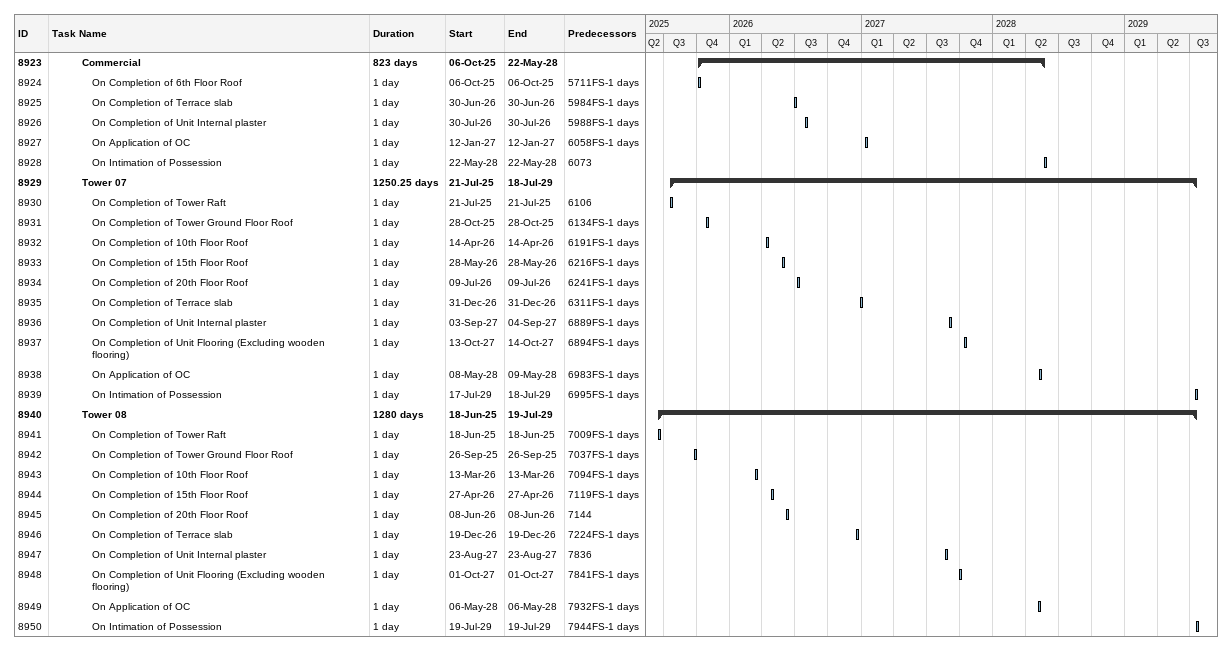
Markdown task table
| ID | Level | Task | Duration | Start | Finish | Predecessors |
|---|---|---|---|---|---|---|
| 8923 | 4 | **Commercial** | 823d | 2025-10-06 | 2028-05-22 |  |
| 8924 | 5 | On Completion of 6th Floor Roof | 1d | 2025-10-06 | 2025-10-06 | 5711FS-1d |
| 8925 | 5 | On Completion of Terrace slab | 1d | 2026-06-30 | 2026-06-30 | 5984FS-1d |
| 8926 | 5 | On Completion of Unit Internal plaster | 1d | 2026-07-30 | 2026-07-30 | 5988FS-1d |
| 8927 | 5 | On Application of OC | 1d | 2027-01-12 | 2027-01-12 | 6058FS-1d |
| 8928 | 5 | On Intimation of Possession | 1d | 2028-05-22 | 2028-05-22 | 6073 |
| 8929 | 4 | **Tower 07** | 1250.25d | 2025-07-21 | 2029-07-18 |  |
| 8930 | 5 | On Completion of Tower Raft | 1d | 2025-07-21 | 2025-07-21 | 6106 |
| 8931 | 5 | On Completion of Tower Ground Floor Roof | 1d | 2025-10-28 | 2025-10-28 | 6134FS-1d |
| 8932 | 5 | On Completion of 10th Floor Roof | 1d | 2026-04-14 | 2026-04-14 | 6191FS-1d |
| 8933 | 5 | On Completion of 15th Floor Roof | 1d | 2026-05-28 | 2026-05-28 | 6216FS-1d |
| 8934 | 5 | On Completion of 20th Floor Roof | 1d | 2026-07-09 | 2026-07-09 | 6241FS-1d |
| 8935 | 5 | On Completion of Terrace slab | 1d | 2026-12-31 | 2026-12-31 | 6311FS-1d |
| 8936 | 5 | On Completion of Unit Internal plaster | 1d | 2027-09-03 | 2027-09-04 | 6889FS-1d |
| 8937 | 5 | On Completion of Unit Flooring (Excluding wooden flooring) | 1d | 2027-10-13 | 2027-10-14 | 6894FS-1d |
| 8938 | 5 | On Application of OC | 1d | 2028-05-08 | 2028-05-09 | 6983FS-1d |
| 8939 | 5 | On Intimation of Possession | 1d | 2029-07-17 | 2029-07-18 | 6995FS-1d |
| 8940 | 4 | **Tower 08** | 1280d | 2025-06-18 | 2029-07-19 |  |
| 8941 | 5 | On Completion of Tower Raft | 1d | 2025-06-18 | 2025-06-18 | 7009FS-1d |
| 8942 | 5 | On Completion of Tower Ground Floor Roof | 1d | 2025-09-26 | 2025-09-26 | 7037FS-1d |
| 8943 | 5 | On Completion of 10th Floor Roof | 1d | 2026-03-13 | 2026-03-13 | 7094FS-1d |
| 8944 | 5 | On Completion of 15th Floor Roof | 1d | 2026-04-27 | 2026-04-27 | 7119FS-1d |
| 8945 | 5 | On Completion of 20th Floor Roof | 1d | 2026-06-08 | 2026-06-08 | 7144 |
| 8946 | 5 | On Completion of Terrace slab | 1d | 2026-12-19 | 2026-12-19 | 7224FS-1d |
| 8947 | 5 | On Completion of Unit Internal plaster | 1d | 2027-08-23 | 2027-08-23 | 7836 |
| 8948 | 5 | On Completion of Unit Flooring (Excluding wooden flooring) | 1d | 2027-10-01 | 2027-10-01 | 7841FS-1d |
| 8949 | 5 | On Application of OC | 1d | 2028-05-06 | 2028-05-06 | 7932FS-1d |
| 8950 | 5 | On Intimation of Possession | 1d | 2029-07-19 | 2029-07-19 | 7944FS-1d |
